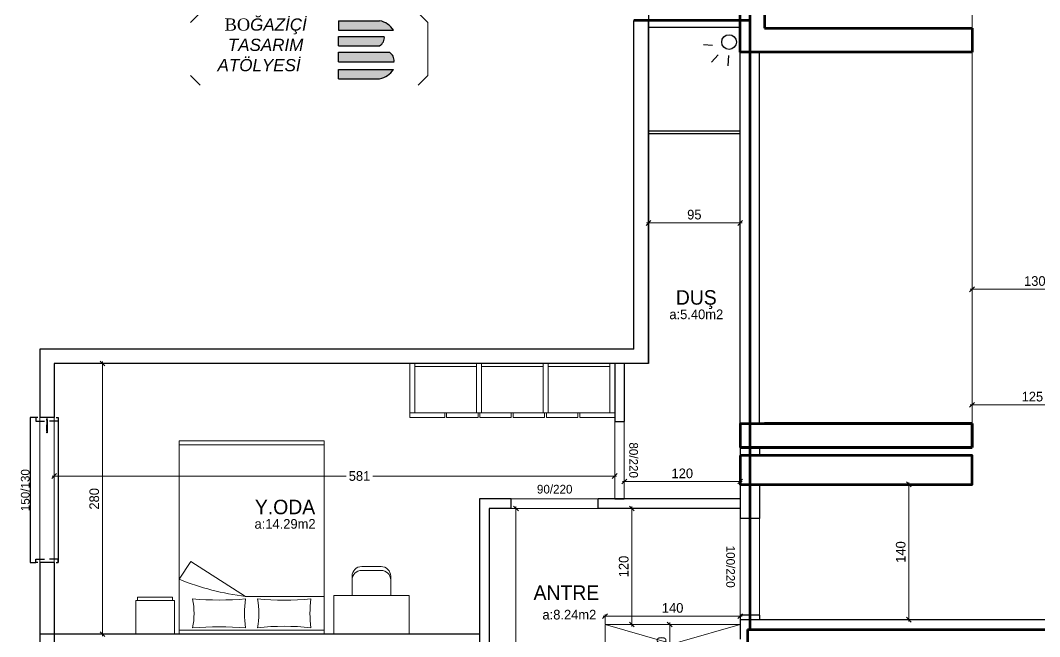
# Model space of a CAD drawing. Header units: centimetres. Extents: x 562865 to 1310255, y -148070 to 32737.
# Drawn here: x 621036 to 622092, y 23308 to 23945 of the extents above; entities that cross this region are included whole.
import ezdxf
from ezdxf.enums import TextEntityAlignment as Align

# ---------------------------------------------------------------- set-up
doc = ezdxf.new("R2010")
doc.units = ezdxf.units.CM
doc.header["$LTSCALE"] = 2.5
doc.layers.get('0').update_dxf_attribs({"color": 86})
for name, color, linetype, lineweight in [('_grns-03_Arka', 33, 'Continuous', 0), ('DUVAR', 4, 'Continuous', 30), ('duvar-kesim', 7, 'Continuous', 0), ('GÖRÜNÜŞLER', 96, 'Continuous', 25), ('iç ölçü', 106, 'Continuous', 18), ('kolon', 1, 'Continuous', 53)]:
    doc.layers.add(name, color=color, linetype=linetype, lineweight=lineweight)
for name, color, linetype in [('alan', 7, 'Continuous'), ('kapi-yazi', 7, 'Continuous'), ('mahal', 7, 'Continuous'), ('penc-yazi', 7, 'Continuous'), ('pencere', 7, 'Continuous')]:
    doc.layers.add(name, color=color, linetype=linetype)
doc.styles.add('autodim', font='times.ttf')
doc.styles.add('PINAR', font='comic.ttf')
doc.dimstyles.new('TEMİZ ÖLÇÜ', dxfattribs={"dimtxt": 10, "dimasz": 5, "dimexe": 1.8, "dimexo": 0.625, "dimgap": 3, "dimtad": 1, "dimdec": 0, "dimrnd": 0.5, "dimzin": 1, "dimdsep": 46, "dimtxsty": 'PINAR', "dimblk": 'OBLIQUE', "dimcen": 0.9, "dimdle": 2, "dimclrd": 256, "dimclre": 256, "dimclrt": 7, "dimadec": 0, "dimazin": 0, "dimtfac": 1, "dimtdec": 0, "dimtofl": 0, "dimtmove": 2, "dimatfit": 2, "dimfxl": 10, "dimfxlon": 1, "dimlwd": -1, "dimlwe": -1, "dimarcsym": 0})

# ---------------------------------------------------------------- blocks, each defined once
blk = doc.blocks.new('_Oblique')
at = {"color": 0, "linetype": 'ByBlock', "lineweight": -2}
blk.add_line((-0.5, -0.5), (0.5, 0.5), dxfattribs=at)
blk = doc.blocks.new('*D1457')
at = {"layer": 'Defpoints', "color": 0}
for p in [(621933, 23465.5), (621933, 23325.5), (621956.4, 23325.5)]:
    blk.add_point(p, dxfattribs=at)
at = {"layer": 'iç ölçü'}
for p, q in [((621946.4, 23465.5), (621958.2, 23465.5)), ((621956.4, 23467.5), (621956.4, 23323.5)), ((621946.4, 23325.5), (621958.2, 23325.5))]:
    blk.add_line(p, q, dxfattribs=at)
at = {"layer": 'iç ölçü', "linetype": 'ByBlock', "xscale": 5, "yscale": 5, "zscale": 5}
for p, rotation in [((621956.4, 23465.5), 90), ((621956.4, 23325.5), 270)]:
    blk.add_blockref('_Oblique', p, dxfattribs=dict(at, rotation=rotation))
at = {"layer": 'iç ölçü', "color": 7, "insert": (621948, 23395.5), "char_height": 10, "attachment_point": 5, "rotation": 90, "style": 'PINAR'}
blk.add_mtext('140', dxfattribs=at)
blk = doc.blocks.new('*D1482')
at = {"layer": 'Defpoints', "color": 0}
for p in [(621093.2, 23590.5), (621121.5, 23590.5), (621093.2, 23310.5)]:
    blk.add_point(p, dxfattribs=at)
at = {"layer": 'iç ölçü'}
for p, q in [((621111.5, 23590.5), (621123.3, 23590.5)), ((621121.5, 23308.5), (621121.5, 23592.5)), ((621111.5, 23310.5), (621123.3, 23310.5))]:
    blk.add_line(p, q, dxfattribs=at)
at = {"layer": 'iç ölçü', "linetype": 'ByBlock', "xscale": 5, "yscale": 5, "zscale": 5}
for p, rotation in [((621121.5, 23590.5), 90), ((621121.5, 23310.5), 270)]:
    blk.add_blockref('_Oblique', p, dxfattribs=dict(at, rotation=rotation))
at = {"layer": 'iç ölçü', "color": 7, "insert": (621113, 23450.5), "char_height": 10, "attachment_point": 5, "rotation": 90, "style": 'PINAR'}
blk.add_mtext('280', dxfattribs=at)
blk = doc.blocks.new('*D1483')
at = {"layer": 'Defpoints', "color": 0}
for p in [(621071.5, 23545), (621651.8, 23491.3), (621071.5, 23474.1)]:
    blk.add_point(p, dxfattribs=at)
at = {"layer": 'iç ölçü'}
for p, q in [((621071.5, 23484.1), (621071.5, 23472.3)), ((621651.8, 23484.1), (621651.8, 23472.3)), ((621069.5, 23474.1), (621373.9, 23474.1)), ((621653.8, 23474.1), (621401.3, 23474.1))]:
    blk.add_line(p, q, dxfattribs=at)
at = {"layer": 'iç ölçü', "linetype": 'ByBlock', "xscale": 5, "yscale": 5, "zscale": 5, "rotation": 180}
blk.add_blockref('_Oblique', (621071.5, 23474.1), dxfattribs=at)
at = {"layer": 'iç ölçü', "linetype": 'ByBlock', "xscale": 5, "yscale": 5, "zscale": 5}
blk.add_blockref('_Oblique', (621651.8, 23474.1), dxfattribs=at)
at = {"layer": 'iç ölçü', "color": 7, "insert": (621387.6, 23474.1), "char_height": 10, "attachment_point": 5, "style": 'PINAR'}
blk.add_mtext('581', dxfattribs=at)
blk = doc.blocks.new('*D1494')
at = {"layer": 'Defpoints', "color": 0}
for p in [(621661.8, 23475.5), (621781.8, 23475.5), (621781.8, 23468.4)]:
    blk.add_point(p, dxfattribs=at)
at = {"layer": 'iç ölçü'}
for p, q in [((621661.8, 23474.9), (621661.8, 23466.6)), ((621781.8, 23474.9), (621781.8, 23466.6)), ((621659.8, 23468.4), (621783.8, 23468.4))]:
    blk.add_line(p, q, dxfattribs=at)
at = {"layer": 'iç ölçü', "linetype": 'ByBlock', "xscale": 5, "yscale": 5, "zscale": 5, "rotation": 180}
blk.add_blockref('_Oblique', (621661.8, 23468.4), dxfattribs=at)
at = {"layer": 'iç ölçü', "linetype": 'ByBlock', "xscale": 5, "yscale": 5, "zscale": 5}
blk.add_blockref('_Oblique', (621781.8, 23468.4), dxfattribs=at)
at = {"layer": 'iç ölçü', "color": 7, "insert": (621721.8, 23476.8), "char_height": 10, "attachment_point": 5, "style": 'PINAR'}
blk.add_mtext('120', dxfattribs=at)
blk = doc.blocks.new('*D1495')
at = {"layer": 'Defpoints', "color": 0}
for p in [(621781.8, 23735.9), (621686.8, 23707.7), (621781.8, 23707.7)]:
    blk.add_point(p, dxfattribs=at)
at = {"layer": 'iç ölçü'}
for p, q in [((621684.8, 23735.9), (621783.8, 23735.9)), ((621686.8, 23725.9), (621686.8, 23737.7)), ((621781.8, 23725.9), (621781.8, 23737.7))]:
    blk.add_line(p, q, dxfattribs=at)
at = {"layer": 'iç ölçü', "linetype": 'ByBlock', "xscale": 5, "yscale": 5, "zscale": 5, "rotation": 180}
blk.add_blockref('_Oblique', (621686.8, 23735.9), dxfattribs=at)
at = {"layer": 'iç ölçü', "linetype": 'ByBlock', "xscale": 5, "yscale": 5, "zscale": 5}
blk.add_blockref('_Oblique', (621781.8, 23735.9), dxfattribs=at)
at = {"layer": 'iç ölçü', "color": 7, "insert": (621734.3, 23744.5), "char_height": 10, "attachment_point": 5, "style": 'PINAR'}
blk.add_mtext('95', dxfattribs=at)
blk = doc.blocks.new('A$C1BDB261E')
at = {"layer": 'DUVAR'}
h = blk.add_hatch(color=41, dxfattribs=at)
h.dxf.hatch_style = 1
h.paths.add_polyline_path([(195.7, 57.1), (210.2, 57.1, 0.202686), (195.7, 66.8), (153.1, 66.8), (153.1, 57.1)])
h.paths.add_polyline_path([(153.1, 50.6), (153.1, 40.9), (195.7, 40.9, 0.299894), (200.5, 50.6), (195.7, 50.6)])
h.paths.add_polyline_path([(210.7, 24.4, 0.299894), (205.8, 34.1), (201, 34.1), (153.1, 34.1), (153.1, 24.4)])
h.paths.add_polyline_path([(195.7, 6.7, 0.202686), (210.2, 16.4), (195.7, 16.4), (153.1, 16.4), (153.1, 6.7)])
at = {"layer": '_grns-03_Arka'}
for p, q in [((0, 65), (10, 75)), ((245.7, 65), (235.7, 75)), ((245.7, 65), (245.7, 10)), ((10, 0), (0, 10)), ((235.7, 0), (245.7, 10))]:
    blk.add_line(p, q, dxfattribs=at)
at = {"layer": 'DUVAR', "color": 41}
for p, q in [((153.1, 66.8), (153.1, 57.1)), ((153.1, 66.8), (195.7, 66.8)), ((153.1, 57.1), (195.7, 57.1)), ((195.7, 57.1), (210.2, 57.1)), ((153.1, 40.9), (153.1, 50.6)), ((153.1, 50.6), (195.7, 50.6)), ((195.7, 50.6), (200.5, 50.6)), ((153.1, 40.9), (195.7, 40.9)), ((153.1, 24.4), (153.1, 34.1)), ((153.1, 34.1), (201, 34.1)), ((201, 34.1), (205.8, 34.1)), ((153.1, 24.4), (210.7, 24.4)), ((153.1, 6.7), (153.1, 16.4)), ((153.1, 16.4), (195.7, 16.4)), ((195.7, 16.4), (210.2, 16.4)), ((153.1, 6.7), (195.7, 6.7))]:
    blk.add_line(p, q, dxfattribs=at)
for centre, radius, start, end in [((191.5, 44.7), 22.4, 33.3943, 79.2256), ((190.8, 49.4), 9.84, 300.0476, 6.8223), ((200.9, 25.6), 9.84, 353.1777, 59.9524), ((191.5, 28.7), 22.4, 280.7744, 326.6057)]:
    blk.add_arc(centre, radius, start, end, dxfattribs=at)
at = {"insert": (22.8, 69.1), "char_height": 12.589, "width": 119.549, "attachment_point": 1, "style": 'autodim'}
blk.add_mtext('\\pi12.452;BO{\\fArial|b0|i1|c162|p34;ĞAZİÇİ \\P\\pi15.789;TASARIM \\P\\pi5.1217;ATÖLYESİ}', dxfattribs=at)
blk = doc.blocks.new('*D1514')
at = {"layer": 'Defpoints', "color": 0}
for p in [(621696.7, 23320.5), (621696.7, 23280.5), (621708.8, 23280.5)]:
    blk.add_point(p, dxfattribs=at)
at = {"layer": 'iç ölçü'}
for p, q in [((621708.8, 23322.5), (621708.8, 23278.5)), ((621698.8, 23320.5), (621710.6, 23320.5)), ((621698.8, 23280.5), (621710.6, 23280.5))]:
    blk.add_line(p, q, dxfattribs=at)
at = {"layer": 'iç ölçü', "linetype": 'ByBlock', "xscale": 5, "yscale": 5, "zscale": 5}
for p, rotation in [((621708.8, 23320.5), 90), ((621708.8, 23280.5), 270)]:
    blk.add_blockref('_Oblique', p, dxfattribs=dict(at, rotation=rotation))
at = {"layer": 'iç ölçü', "color": 7, "insert": (621700.4, 23300.5), "char_height": 10, "attachment_point": 5, "rotation": 90, "style": 'PINAR'}
blk.add_mtext('40', dxfattribs=at)
blk = doc.blocks.new('*D1515')
at = {"layer": 'Defpoints', "color": 0}
for p in [(621781.8, 23329.2), (621641.8, 23320.5), (621781.8, 23320.5)]:
    blk.add_point(p, dxfattribs=at)
at = {"layer": 'iç ölçü'}
for p, q in [((621639.8, 23329.2), (621783.8, 23329.2)), ((621641.8, 23321.1), (621641.8, 23331)), ((621781.8, 23321.1), (621781.8, 23331))]:
    blk.add_line(p, q, dxfattribs=at)
at = {"layer": 'iç ölçü', "linetype": 'ByBlock', "xscale": 5, "yscale": 5, "zscale": 5, "rotation": 180}
blk.add_blockref('_Oblique', (621641.8, 23329.2), dxfattribs=at)
at = {"layer": 'iç ölçü', "linetype": 'ByBlock', "xscale": 5, "yscale": 5, "zscale": 5}
blk.add_blockref('_Oblique', (621781.8, 23329.2), dxfattribs=at)
at = {"layer": 'iç ölçü', "color": 7, "insert": (621711.8, 23337.6), "char_height": 10, "attachment_point": 5, "style": 'PINAR'}
blk.add_mtext('140', dxfattribs=at)
blk = doc.blocks.new('*D1516')
at = {"layer": 'Defpoints', "color": 0}
for p in [(621666.8, 23440.5), (621669.6, 23440.5), (621666.8, 23320.5)]:
    blk.add_point(p, dxfattribs=at)
at = {"layer": 'iç ölçü'}
for p, q in [((621667.4, 23440.5), (621671.4, 23440.5)), ((621669.6, 23318.5), (621669.6, 23442.5)), ((621667.4, 23320.5), (621671.4, 23320.5))]:
    blk.add_line(p, q, dxfattribs=at)
at = {"layer": 'iç ölçü', "linetype": 'ByBlock', "xscale": 5, "yscale": 5, "zscale": 5}
for p, rotation in [((621669.6, 23440.5), 90), ((621669.6, 23320.5), 270)]:
    blk.add_blockref('_Oblique', p, dxfattribs=dict(at, rotation=rotation))
at = {"layer": 'iç ölçü', "color": 7, "insert": (621661.2, 23380.5), "char_height": 10, "attachment_point": 5, "rotation": 90, "style": 'PINAR'}
blk.add_mtext('120', dxfattribs=at)
blk = doc.blocks.new('A$C5B622B99')
for p, q in [((0, 200), (40, 200)), ((0, 165), (0, 200)), ((40, 165), (40, 200)), ((45, 143.2), (45, 196)), ((195, 161), (195, 196)), ((205, 200), (283, 200)), ((205, 160), (205, 200)), ((283, 160), (283, 200)), ((0, 165), (40, 165)), ((205, 160), (283, 160)), ((45, 0), (45, 4)), ((195, 4), (195, 0)), ((195, 0), (45, 0))]:
    blk.add_line(p, q)
at = {"color": 42}
for p, q in [((2, 161.8), (2, 165)), ((38, 161.8), (2, 161.8)), ((38, 165), (38, 161.8)), ((57.1, 124.7), (113.8, 161)), ((195, 161), (113.8, 161)), ((195, 161), (195, 4)), ((224, 160), (224, 140)), ((264, 160), (264, 140)), ((57.1, 124.7), (45, 143.1)), ((45, 4), (45, 143.1)), ((234, 134), (254, 134)), ((234, 130), (254, 130)), ((195, 4), (45, 4))]:
    blk.add_line(p, q, dxfattribs=at)
blk.add_lwpolyline([(45, 200), (195, 200), (195, 196), (45, 196)], close=True)
for centre, radius, start, end in [((-12.2, 178.5), 72.6, 348.068, 11.932), ((86.3, 527.8), 335.5, 265.2981, 274.7019), ((224.4, 178.5), 111.7, 172.2808, 187.7192), ((153.7, 412.9), 221.1, 262.855, 277.145), ((44.7, 178.5), 82.9, 349.5741, 10.4259), ((317.1, 178.5), 136.7, 173.6991, 186.3009), ((86.3, -141.4), 306.1, 84.846, 95.154), ((153.7, -94.4), 259.3, 83.9124, 96.0876), ((195, 161), 0.005, 270, 0), ((45, 143.2), 0.005, 180, 292.0158)]:
    blk.add_arc(centre, radius, start, end)
for centre, radius, start, end in [((147.5, -110.3), 273.4, 97.0858, 112.0158), ((234, 144), 10, 180, 270), ((234, 140), 10, 180, 270), ((254, 144), 10, 270, 0), ((254, 140), 10, 270, 0)]:
    blk.add_arc(centre, radius, start, end, dxfattribs=at)
blk = doc.blocks.new('A$C355D1F9A')
for p, q in [((0, 0), (0, 212)), ((56, 212), (0, 212)), ((51, 212), (51, 0)), ((56, 176), (56, 212)), ((51, 207), (0, 207)), ((3, 143), (3, 207)), ((51, 176), (56, 176)), ((51, 174), (56, 174)), ((56, 141.5), (56, 174)), ((51, 143), (0, 143)), ((51, 138), (0, 138)), ((3, 138), (3, 74)), ((51, 141.5), (56, 141.5)), ((51, 139.5), (56, 139.5)), ((56, 139.5), (56, 107)), ((51, 107), (56, 107)), ((51, 105), (56, 105)), ((56, 105), (56, 72.5)), ((0, 74), (51, 74)), ((0, 69), (51, 69)), ((3, 69), (3, 5)), ((51, 72.5), (56, 72.5)), ((51, 70.5), (56, 70.5)), ((56, 70.5), (56, 38)), ((51, 38), (56, 38)), ((51, 36), (56, 36)), ((56, 36), (56, 0)), ((51, 5), (0, 5)), ((56, 0), (0, 0))]:
    blk.add_line(p, q)
blk = doc.blocks.new('fm-win2')
at = {"color": 8, "linetype": 'Continuous'}
for p, q in [((11, 1.4), (11, 0.2)), ((11, 1.4), (54.3, 1.4)), ((11, 0.2), (54.3, 0.2)), ((12, 1.4), (12, 0.2)), ((12.8, 3), (52.5, 3)), ((53.3, 1.4), (53.3, 0.2)), ((54.3, 1.4), (54.3, 0.2)), ((63.9, 0.3), (63.9, -0.9)), ((63.9, 0.3), (103.2, 0.3)), ((64.9, 0.3), (64.9, -0.9)), ((102.2, 0.3), (102.2, -0.9)), ((103.2, 0.3), (103.2, -0.9)), ((12.9, -1.9), (52.3, -1.9)), ((63.9, -0.9), (103.2, -0.9)), ((65.4, -3.3), (101.6, -3.3))]:
    blk.add_line(p, q, dxfattribs=at)
at = {"linetype": 'Continuous'}
for points in [[(7, -1.8), (0, -1.8), (0, 1.8), (7, 1.8)], [(7.5, -1.7), (7.5, -0.1), (7.2, -0.1), (7.2, 0.2), (7.5, 0.2), (7.5, 0.7), (7.2, 0.7), (7.2, 1), (7.5, 1), (7.5, 2), (6.2, 2), (6.2, 2.7), (5.6, 2.7), (5.5, 2), (5.2, 2), (5.4, 3), (12.5, 3), (12.7, 2), (12.4, 2), (12.3, 2.7), (11.7, 2.7), (11.7, 2), (10.5, 2), (10.5, 1), (10.8, 1), (10.8, 0.7), (10.5, 0.7), (10.5, 0.2), (10.8, 0.2), (10.8, -0.1), (10.5, -0.1), (10.5, -1.7), (10.8, -1.7), (10.8, -2), (7.2, -2), (7.2, -1.7)], [(58, 2), (59.2, 2), (59.2, 2.7), (59.8, 2.7), (59.9, 2), (60.2, 2), (60, 3), (52.8, 3), (52.6, 2), (52.9, 2), (53, 2.7), (53.5, 2.7), (53.5, 2), (54.7, 2), (54.7, 1), (54.4, 1), (54.4, 0.7), (54.7, 0.7), (54.7, 0.2), (54.4, 0.2), (54.4, -0.1), (54.7, -0.1), (54.7, -1.7), (54.4, -1.7), (54.4, -2), (58.3, -2), (58.3, -1.7), (58, -1.7), (58, -0.1), (58.3, -0.1), (58.3, 0.2), (58, 0.2), (58, 0.7), (58.3, 0.7), (58.3, 1), (58, 1)], [(63.1, -1.2), (63.1, 0.9), (63.9, 0.9), (63.9, 1.6), (64.4, 1.6), (64.5, 0.9), (64.9, 0.9), (64.7, 1.9), (59.8, 1.9), (59.8, 1.6), (59.9, 1.6), (59.9, 0.8), (59.1, 0.8), (59.1, -0.2), (60.1, -0.2), (60.1, -1.8), (59.1, -1.8), (59.1, -2.3), (57.5, -2.3), (57.5, -3.5), (63.4, -3.5), (63.4, -3.2), (63.1, -3.2), (63.1, -1.4), (63.4, -1.4), (63.4, -1.2)], [(104, -1.4), (103.7, -1.4), (103.7, -1.2), (104, -1.2), (104, 0.9), (103.1, 0.9), (103.1, 1.6), (102.6, 1.6), (102.5, 0.9), (102.2, 0.9), (102.4, 1.9), (107.3, 1.9), (107.3, 1.6), (107.2, 1.6), (107.2, 0.8), (108, 0.8), (108, -0.2), (107, -0.2), (107, -1.8), (108, -1.8), (108, -2.3), (109.5, -2.3), (109.5, -3.5), (103.7, -3.5), (103.7, -3.2), (104, -3.2)], [(109, 0.7), (108.7, 0.7), (108.7, 1), (109, 1), (109, 2), (107.8, 2), (107.8, 2.7), (107.2, 2.7), (107.1, 2), (106.8, 2), (107, 3), (114.4, 3), (114.6, 2), (114.2, 2), (114.1, 2.7), (113.6, 2.7), (113.6, 2), (112.3, 2), (112.3, 1), (112.6, 1), (112.6, 0.7), (112.3, 0.7), (112.3, 0.2), (112.6, 0.2), (112.6, -0.1), (112.3, -0.1), (112.3, -1.7), (112.6, -1.7), (112.6, -2), (108.7, -2), (108.7, -1.7), (109, -1.7), (109, -0.1), (108.7, -0.1), (108.7, 0.2), (109, 0.2)], [(113, -1.8), (120, -1.8), (120, 1.8), (113, 1.8)]]:
    blk.add_lwpolyline(points, close=True, dxfattribs=at)
at = {"color": 8, "linetype": 'Continuous'}
blk.add_lwpolyline([(63.4, 1.9), (65.2, 3.7), (101.8, 3.7), (103.6, 1.9)], dxfattribs=at)
for points in [[(10.9, -1.4), (10.9, -1.9), (12.6, -1.9), (12.6, -0.5), (12.3, -0.5), (12.3, -1), (11.8, -1), (11.8, -0.5), (11.5, -0.5), (11.5, -1.1), (10.7, -1.1), (10.7, -0.5), (10.6, -0.5), (10.6, -1.4)], [(54.3, -1.4), (54.3, -1.9), (52.6, -1.9), (52.6, -0.5), (52.9, -0.5), (52.9, -1), (53.4, -1), (53.4, -0.5), (53.7, -0.5), (53.7, -1.1), (54.5, -1.1), (54.5, -0.5), (54.6, -0.5), (54.6, -1.4)], [(63.2, -2.4), (63.5, -2.4), (63.5, -3.3), (65.2, -3.3), (65.2, -1.6), (64.9, -1.6), (64.9, -2.1), (64.4, -2.1), (64.4, -1.6), (64.1, -1.6), (64.1, -2.1), (63.3, -2.1), (63.3, -1.6), (63.2, -1.6)], [(103.9, -2.4), (103.6, -2.4), (103.6, -3.3), (101.9, -3.3), (101.9, -1.6), (102.2, -1.6), (102.2, -2.1), (102.7, -2.1), (102.7, -1.6), (103, -1.6), (103, -2.1), (103.8, -2.1), (103.8, -1.6), (103.9, -1.6)]]:
    blk.add_lwpolyline(points, close=True, dxfattribs=at)
blk = doc.blocks.new('*D1517')
at = {"layer": 'Defpoints', "color": 0}
for p in [(621549.6, 23440.5), (621655.3, 23440.5), (621641.8, 22940.5)]:
    blk.add_point(p, dxfattribs=at)
at = {"layer": 'iç ölçü'}
for p, q in [((621559.6, 23440.5), (621547.8, 23440.5)), ((621549.6, 22938.5), (621549.6, 23442.5)), ((621559.6, 22940.5), (621547.8, 22940.5))]:
    blk.add_line(p, q, dxfattribs=at)
at = {"layer": 'iç ölçü', "linetype": 'ByBlock', "xscale": 5, "yscale": 5, "zscale": 5}
for p, rotation in [((621549.6, 23440.5), 90), ((621549.6, 22940.5), 270)]:
    blk.add_blockref('_Oblique', p, dxfattribs=dict(at, rotation=rotation))
at = {"layer": 'iç ölçü', "color": 7, "insert": (621541.1, 23190.5), "char_height": 10, "attachment_point": 5, "rotation": 90, "style": 'PINAR'}
blk.add_mtext('500', dxfattribs=at)
blk = doc.blocks.new('*D1518')
at = {"layer": 'Defpoints', "color": 0}
for p in [(622021.8, 23590.5), (622146.8, 23556.1), (622146.8, 23547.7)]:
    blk.add_point(p, dxfattribs=at)
at = {"layer": 'iç ölçü'}
for p, q in [((622021.8, 23557.7), (622021.8, 23545.9)), ((622146.8, 23555.5), (622146.8, 23545.9)), ((622019.8, 23547.7), (622148.8, 23547.7))]:
    blk.add_line(p, q, dxfattribs=at)
at = {"layer": 'iç ölçü', "linetype": 'ByBlock', "xscale": 5, "yscale": 5, "zscale": 5, "rotation": 180}
blk.add_blockref('_Oblique', (622021.8, 23547.7), dxfattribs=at)
at = {"layer": 'iç ölçü', "linetype": 'ByBlock', "xscale": 5, "yscale": 5, "zscale": 5}
blk.add_blockref('_Oblique', (622146.8, 23547.7), dxfattribs=at)
at = {"layer": 'iç ölçü', "color": 7, "insert": (622084.3, 23556.2), "char_height": 10, "attachment_point": 5, "style": 'PINAR'}
blk.add_mtext('125', dxfattribs=at)
blk = doc.blocks.new('*D1519')
at = {"layer": 'Defpoints', "color": 0}
for p in [(622021.8, 23667.3), (622021.8, 23649.9), (622151.8, 23649.9)]:
    blk.add_point(p, dxfattribs=at)
at = {"layer": 'iç ölçü'}
for p, q in [((622153.8, 23667.3), (622019.8, 23667.3)), ((622021.8, 23657.3), (622021.8, 23669.1)), ((622151.8, 23657.3), (622151.8, 23669.1))]:
    blk.add_line(p, q, dxfattribs=at)
at = {"layer": 'iç ölçü', "linetype": 'ByBlock', "xscale": 5, "yscale": 5, "zscale": 5, "rotation": 180}
blk.add_blockref('_Oblique', (622021.8, 23667.3), dxfattribs=at)
at = {"layer": 'iç ölçü', "linetype": 'ByBlock', "xscale": 5, "yscale": 5, "zscale": 5}
blk.add_blockref('_Oblique', (622151.8, 23667.3), dxfattribs=at)
at = {"layer": 'iç ölçü', "color": 7, "insert": (622086.8, 23675.8), "char_height": 10, "attachment_point": 5, "style": 'PINAR'}
blk.add_mtext('130', dxfattribs=at)

msp = doc.modelspace()

# ---------------------------------------------------------------- linework, layer by layer
at = {"layer": 'DUVAR'}
for p, q in [((621686.8, 24300.5), (621686.8, 23590.5)), ((621671.8, 23605.5), (621671.8, 23945.5)), ((621686.8, 23590.5), (621686.8, 23945.5)), ((621686.8, 23945.5), (621686.8, 23590.5)), ((621781.8, 23938), (621686.8, 23938)), ((621781.8, 23528.5), (621781.8, 23912.5)), ((621801.8, 23528.5), (621801.8, 23912.5)), ((621671.8, 23605.5), (621056.5, 23605.5)), ((621056.5, 23605.5), (621056.5, 23534.5)), ((621686.8, 23590.5), (621071.5, 23590.5)), ((621071.5, 23590.5), (621071.5, 23534.5)), ((621651.8, 23590.5), (621651.8, 23530.5)), ((621661.8, 23590.5), (621661.8, 23530.5)), ((621071.5, 23534.5), (621056.5, 23534.5)), ((621651.8, 23530.5), (621661.8, 23530.5)), ((621781.8, 23503.5), (621781.8, 23495.5)), ((621781.8, 23503.5), (621781.8, 23495.5)), ((621801.8, 23503.5), (621801.8, 23495.5)), ((621801.8, 23503.5), (621801.8, 23495.5)), ((621781.8, 23465.5), (621781.8, 23430.3)), ((621801.8, 23465.5), (621801.8, 23430.3)), ((621511.8, 23450.5), (621511.8, 23289.4)), ((621544.7, 23450.5), (621511.8, 23450.5)), ((621544.7, 23440.5), (621544.7, 23450.5)), ((621781.8, 23450.5), (621634.7, 23450.5)), ((621634.7, 23440.5), (621634.7, 23450.5)), ((621651.8, 23450.5), (621651.8, 23450.5)), ((621651.8, 23450.5), (621661.8, 23450.5)), ((621661.8, 23450.5), (621661.8, 23450.5)), ((621521.8, 23440.5), (621521.8, 23289.4)), ((621544.7, 23440.5), (621521.8, 23440.5)), ((621781.8, 23440.5), (621634.7, 23440.5)), ((621801.8, 23430.3), (621781.8, 23430.3)), ((621056.5, 23384.5), (621056.5, 23233.5)), ((621071.5, 23384.5), (621056.5, 23384.5)), ((621071.5, 23384.5), (621071.5, 23233.5)), ((621781.8, 23330.3), (621781.8, 23305.5)), ((621801.8, 23330.3), (621781.8, 23330.3)), ((622171.8, 23325.5), (621781.8, 23325.5)), ((621801.8, 23330.3), (621801.8, 23325.5)), ((621511.8, 23310.5), (621056.5, 23310.5))]:
    msp.add_line(p, q, dxfattribs=at)
at = {"layer": 'duvar-kesim'}
for p, q in [((621056.5, 23534.5), (621056.5, 23384.5)), ((621071.5, 23534.5), (621071.5, 23384.5)), ((621651.8, 23450.5), (621651.8, 23530.5)), ((621661.8, 23450.5), (621661.8, 23530.5)), ((621634.7, 23450.5), (621544.7, 23450.5)), ((621634.7, 23440.5), (621544.7, 23440.5)), ((621781.8, 23430.3), (621781.8, 23330.3)), ((621801.8, 23430.3), (621801.8, 23330.3))]:
    msp.add_line(p, q, dxfattribs=at)
at = {"layer": 'GÖRÜNÜŞLER'}
for p, q in [((621753.2, 23919.7), (621743.6, 23920.3)), ((621759, 23909.8), (621751.9, 23902.3)), ((621769.7, 23909.1), (621768.9, 23898.6)), ((621781.8, 23831), (621686.8, 23831)), ((621781.8, 23828), (621686.8, 23828))]:
    msp.add_line(p, q, dxfattribs=at)
msp.add_circle((621770.2, 23923.1), 7.58, dxfattribs=at)
at = {"layer": 'iç ölçü'}
for p, q in [((622021.8, 23937.5), (622021.8, 24137.5)), ((622021.8, 23912.5), (622021.8, 23516)), ((621781.8, 23320.5), (621641.8, 23320.5)), ((621641.8, 23280.5), (621641.8, 23320.5)), ((621641.8, 23320.5), (621781.8, 23280.5)), ((621781.8, 23320.5), (621641.8, 23280.5))]:
    msp.add_line(p, q, dxfattribs=at)
at = {"layer": 'kolon'}
for p, q in [((621781.8, 23912.5), (621781.8, 24387.5)), ((621806.8, 24137.5), (621806.8, 23937.5)), ((621806.8, 23937.5), (622021.8, 23937.5)), ((622021.8, 23937.5), (622021.8, 23912.5)), ((621806.8, 23912.5), (621781.8, 23912.5)), ((622021.8, 23912.5), (621806.8, 23912.5)), ((621781.8, 23528.5), (622021.8, 23528.5)), ((621781.8, 23528.5), (621781.8, 23503.5)), ((622021.8, 23528.5), (621806.8, 23528.5)), ((622021.8, 23528.5), (622021.8, 23503.5)), ((622021.8, 23503.5), (622021.8, 23528.5)), ((622021.8, 23503.5), (621781.8, 23503.5)), ((621781.8, 23503.5), (622021.8, 23503.5))]:
    msp.add_line(p, q, dxfattribs=at)
at = {"layer": 'kolon', "color": 6, "lineweight": 100}
for p, q in [((621791.8, 23945.5), (621671.8, 23945.5)), ((621789.3, 23315.5), (621789.3, 22527.8)), ((621789.3, 23315.5), (621791.8, 23315.5))]:
    msp.add_line(p, q, dxfattribs=at)
msp.add_lwpolyline([(621791.8, 23315.5), (622161.8, 23315.5), (622161.8, 24575.5), (621791.8, 24575.5)], close=True, dxfattribs=at)
at = {"layer": 'kolon'}
msp.add_lwpolyline([(621781.8, 23495.5), (621781.8, 23465.5), (622021.8, 23465.5), (622021.8, 23495.5)], close=True, dxfattribs=at)
msp.add_lwpolyline([(621781.8, 23495.5), (621781.8, 23465.5), (622021.8, 23465.5), (622021.8, 23495.5)], close=True, dxfattribs=at)
at = {"layer": 'pencere'}
for points in [[(621052.5, 23534.5), (621046.5, 23534.5), (621046.5, 23384.5), (621052.5, 23384.5)], [(621054.5, 23534.5), (621052.5, 23534.5), (621052.5, 23531), (621061.5, 23531)], [(621073.5, 23534.5), (621075.5, 23534.5), (621075.5, 23531), (621066.5, 23531)], [(621075.5, 23534.5), (621075.5, 23384.5)], [(621054.5, 23384.5), (621052.5, 23384.5), (621052.5, 23388), (621061.5, 23388)], [(621073.5, 23384.5), (621075.5, 23384.5), (621075.5, 23388), (621066.5, 23388)]]:
    msp.add_lwpolyline(points, dxfattribs=at)

# ---------------------------------------------------------------- block references
at = {"layer": 'iç ölçü'}
msp.add_blockref('A$C1BDB261E', (621212.7, 23878.4), dxfattribs=at)
at = {"layer": 'iç ölçü', "rotation": 270}
msp.add_blockref('A$C355D1F9A', (621439.8, 23590.5), dxfattribs=at)
at = {"layer": 'iç ölçü', "xscale": -1, "rotation": 180}
msp.add_blockref('A$C5B622B99', (621155.9, 23510.5), dxfattribs=at)
at = {"layer": 'pencere', "xscale": 0.1233333333329938, "yscale": -0.1000000000003638, "zscale": 0.1233333333333333, "rotation": 270}
msp.add_blockref('fm-win2', (621064, 23533.5), dxfattribs=at)

# ---------------------------------------------------------------- texts
at = {"layer": 'alan', "style": 'PINAR'}
for s, p in [('a:5.40m2', (621736.3, 23636.4)), ('a:14.29m2', (621310.5, 23419.6)), ('a:8.24m2', (621604.9, 23325.7))]:
    msp.add_text(s, height=10, dxfattribs=at).set_placement(p, align=Align.CENTER)
at = {"layer": 'kapi-yazi', "style": 'PINAR'}
for s, rotation, p in [('80/220', 270, (621671.4, 23490.5)), ('90/220', 0, (621589.7, 23460.5)), ('100/220', 270, (621771.8, 23380.3))]:
    msp.add_text(s, height=9, rotation=rotation, dxfattribs=at).set_placement(p, align=Align.MIDDLE_CENTER)
at = {"layer": 'mahal', "style": 'PINAR'}
for s, p in [('DUŞ', (621736.3, 23651.4)), ('Y.ODA', (621310.5, 23434.6)), ('ANTRE', (621601.8, 23346))]:
    msp.add_text(s, height=15, dxfattribs=at).set_placement(p, align=Align.CENTER)
at = {"layer": 'penc-yazi', "style": 'PINAR'}
msp.add_text('150/130', height=9, rotation=90, dxfattribs=at).set_placement((621041.5, 23459.5), align=Align.MIDDLE_CENTER)

# ---------------------------------------------------------------- dimensions: what is measured, and where the dimension line sits
at = {"layer": 'iç ölçü'}
for base, p1, p2, picture, middle in [((621781.8, 23735.9), (621686.8, 23707.7), (621781.8, 23707.7), '*D1495', (621734.3, 23744.5)), ((622021.8, 23667.3), (622151.8, 23649.9), (622021.8, 23649.9), '*D1519', (622086.8, 23675.8)), ((622146.8, 23547.7), (622021.8, 23590.5), (622146.8, 23556.1), '*D1518', (622084.3, 23556.2)), ((621781.8, 23468.4), (621661.8, 23475.5), (621781.8, 23475.5), '*D1494', (621721.8, 23476.8)), ((621781.8, 23329.2), (621641.8, 23320.5), (621781.8, 23320.5), '*D1515', (621711.8, 23337.6))]:
    dim = msp.add_linear_dim(base=base, p1=p1, p2=p2, dimstyle='TEMİZ ÖLÇÜ', override={"dimarcsym": 1}, dxfattribs=at)
    dim.commit()
    dim.dimension.update_dxf_attribs({"geometry": picture, "text_midpoint": middle})
for base, p1, p2, picture, middle in [((621121.5, 23590.5), (621093.2, 23310.5), (621093.2, 23590.5), '*D1482', (621113, 23450.5)), ((621956.4, 23325.5), (621933, 23465.5), (621933, 23325.5), '*D1457', (621948, 23395.5)), ((621549.6, 23440.5), (621641.8, 22940.5), (621655.3, 23440.5), '*D1517', (621541.1, 23190.5)), ((621669.6, 23440.5), (621666.8, 23320.5), (621666.8, 23440.5), '*D1516', (621661.2, 23380.5)), ((621708.8, 23280.5), (621696.7, 23320.5), (621696.7, 23280.5), '*D1514', (621700.4, 23300.5))]:
    dim = msp.add_linear_dim(base=base, p1=p1, p2=p2, angle=90, dimstyle='TEMİZ ÖLÇÜ', override={"dimarcsym": 1}, dxfattribs=at)
    dim.commit()
    dim.dimension.update_dxf_attribs({"geometry": picture, "text_midpoint": middle})
dim = msp.add_linear_dim(base=(621071.5, 23474.1), p1=(621651.8, 23491.3), p2=(621071.5, 23545), dimstyle='TEMİZ ÖLÇÜ', override={"dimarcsym": 1}, dxfattribs=at)
dim.commit()
dim.dimension.update_dxf_attribs({"geometry": '*D1483', "text_midpoint": (621387.6, 23474.1), "dimtype": 160})

doc.saveas('drawing.dxf')
